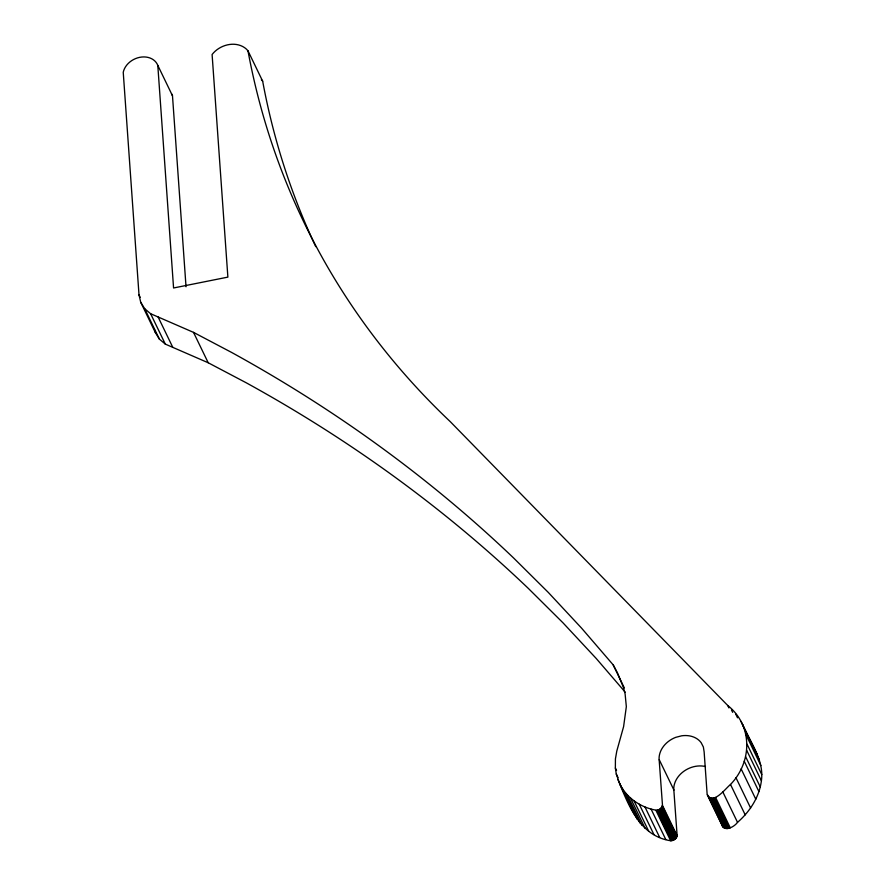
<?xml version="1.0" encoding="UTF-8"?>
<svg xmlns="http://www.w3.org/2000/svg" width="885" height="885" viewBox="0 0 885 885"><rect width="100%" height="100%" fill="white"/><g stroke="black" fill="none" stroke-linecap="round" stroke-linejoin="round"><path stroke-width="1.33" d="M705.456 766.532A23.32 18.773 -25.8 0 0 673.762 788.977L677.125 835.683C676.605 838.681 673.573 840.75 670.631 840.75C641.216 836.236 629.655 808.248 619.677 783.8L616.281 774.01L615.363 768.069L615.429 758.887L616.779 751.133L623.604 726.607L626.337 706.639L625.109 693.951L623.394 687.346L617.487 672.954L613.172 664.856L581.511 628.073L548.302 592.43L513.588 557.97A1836.032 1477.806 -25.8 0 0 231.616 352.44L193.516 332.373L150.616 313.721L144.686 308.71L140.726 302.283L139.011 294.882L123.236 72.282A18.485 14.879 -25.8 0 1 139.697 57.337A18.485 14.879 -25.8 0 1 157.795 65.368L172.486 95.757L186.027 286.762M619.677 783.8C626.602 798.115 641.348 807.928 656.836 810.295C659.557 809.93 662.268 807.773 662.456 804.896L659.071 758.589A23.32 18.773 -25.8 0 1 675.764 737.338L681.594 735.822A23.32 18.773 -25.8 0 1 701.119 742.637L703.365 746.995L704.139 751.907L707.115 793.956C712.082 806.611 726.198 787.761 730.501 784.464C752.228 762.04 753.002 725.512 727.736 705.489L450.233 421.614A1033.282 831.679 -25.8 0 1 247.977 50.81C244.636 46.606 239.304 44.493 234.027 44.25A22.435 18.054 -25.8 0 0 212.101 54.505L227.876 277.116L173.571 287.979L157.795 65.368M721.95 825.174C724.903 832.354 734.727 826.435 737.526 822.353C749.794 811.689 759.33 797.108 761.399 780.758C764.386 759.795 749.96 742.183 742.393 723.974M140.726 302.283L155.417 332.672L159.377 339.099L165.307 344.11L208.207 362.762L246.307 382.829A1836.032 1477.806 -25.8 0 1 528.279 588.359L562.993 622.83L596.202 658.462L625.219 692.181M757.084 754.363L740.988 721.364M744.661 729.439L759.352 759.828M746.188 735.181L760.879 765.58M735.767 714.151L737.526 717.79M731.475 709.903L732.658 712.336M747.073 744.197L761.764 774.585M727.736 705.489L728.919 707.923M746.708 750.358L761.399 780.758M745.579 756.575L760.27 786.964M744.241 761.211L758.932 791.61M741.11 768.833L755.801 799.221M735.922 777.616L750.613 808.005M730.501 784.464L745.203 814.864M722.835 791.953L737.526 822.353M715.6 797.451L730.291 827.851M714.66 797.827L729.351 828.216M713.697 798.082L728.388 828.471M712.713 798.193L727.404 828.592M711.75 798.181L726.441 828.57M710.832 798.038L725.523 828.426M709.969 797.761L724.66 828.15M709.195 797.363L723.886 827.752M708.52 796.854L723.211 827.243M707.248 794.774L722.658 826.634M659.248 759.717L673.95 790.106M613.172 664.856L624.334 687.955M662.434 805.295L677.125 835.683M662.245 806.08L676.936 836.469M661.914 806.843L676.616 837.243M661.46 807.585L676.151 837.973M660.885 808.27L675.576 838.659M660.21 808.879L674.901 839.268M659.436 809.399L674.127 839.788M658.606 809.808L673.297 840.208M657.732 810.118L672.423 840.507M656.836 810.295L671.527 840.695M655.94 810.361L670.631 840.75M651.106 809.144L665.797 839.544M644.966 806.976L659.657 837.376M639.247 804.2L653.938 834.588M634.014 800.836L648.705 831.225M630.452 797.96L645.143 828.349M615.363 768.069L616.546 770.503M627.211 794.796L641.902 825.185M616.281 774.01L618.04 777.661M625.241 792.54L639.932 822.928M622.597 788.944L637.3 819.333M617.94 779.707L634.368 814.189M247.977 50.81L262.668 81.199A1033.282 831.679 -25.8 0 0 315.746 246.638M193.516 332.373L208.207 362.762M158.105 316.974L172.796 347.363M150.616 313.721L165.307 344.11M139.011 294.882L140.184 297.316M144.686 308.71L159.377 339.099M631.967 807.817L632.631 810.107M154.853 330.205L155.417 332.672M171.513 93.799A18.485 14.879 -25.8 0 1 172.486 95.757M261.352 79.716A22.435 18.054 -25.8 0 1 262.668 81.199"/></g></svg>
